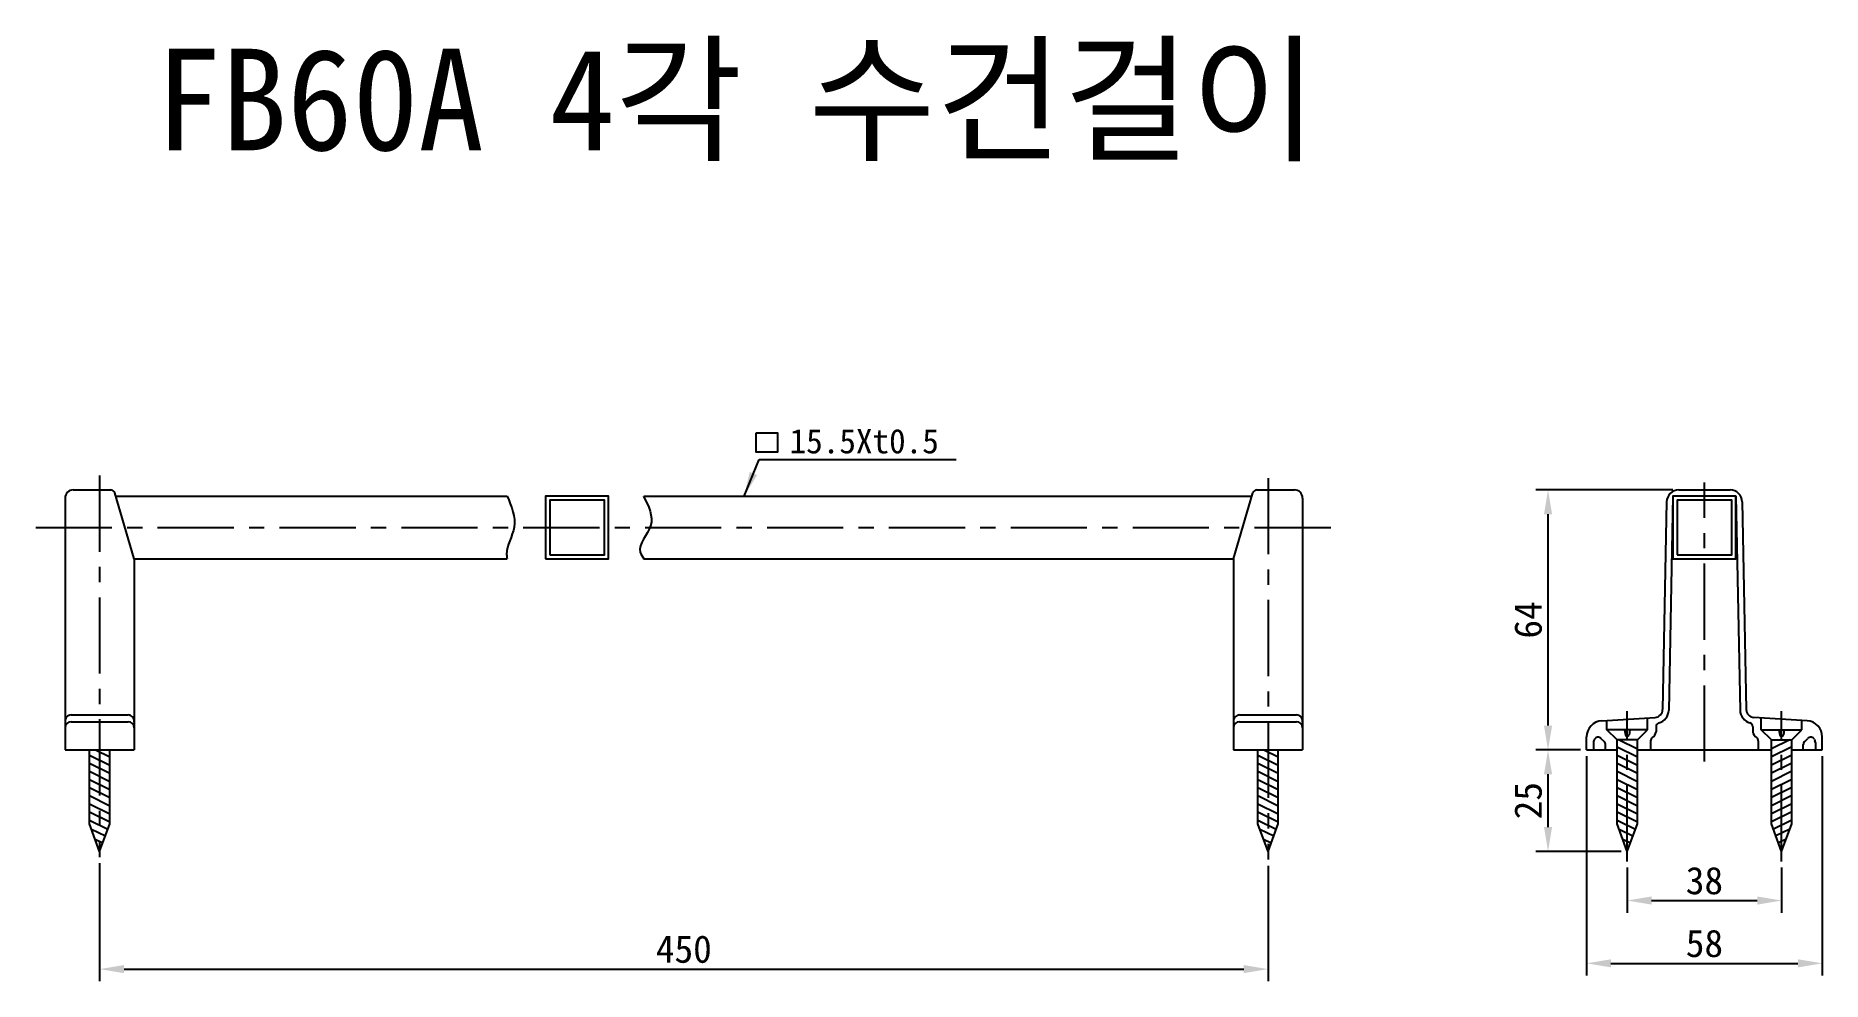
# Model space of a CAD drawing. Extents: x 150 to 590, y 298 to 531.
import ezdxf

# ---------------------------------------------------------------- set-up
doc = ezdxf.new("R2010")
doc.units = 0
doc.header["$LTSCALE"] = 15
doc.header["$MEASUREMENT"] = 0
doc.linetypes.add('CENTER', pattern=[2, 1.25, -0.25, 0.25, -0.25])
doc.layers.get('0').update_dxf_attribs({"linetype": 'CONTINUOUS'})
doc.layers.get('DEFPOINTS').update_dxf_attribs({"linetype": 'CONTINUOUS'})
for name, color, linetype in [('CENTER', 2, 'CENTER'), ('DIM', 3, 'CONTINUOUS'), ('FAUCET', 4, 'CONTINUOUS')]:
    doc.layers.add(name, color=color, linetype=linetype)
doc.styles.add('ROMANS', font='romans', dxfattribs={"height": 10.144927})
doc.dimstyles.get("Standard").update_dxf_attribs({"dimtxt": 0.18, "dimasz": 0.18, "dimexe": 0.18, "dimexo": 0.0625, "dimgap": 0.09, "dimtad": 0, "dimtih": 1, "dimtoh": 1, "dimdec": 4, "dimzin": 0, "dimtxsty": 'STANDARD', "dimcen": 0.09, "dimazin": 3, "dimtfac": 1, "dimtdec": 4, "dimtofl": 0, "dimtmove": 0, "dimatfit": 3, "dimtolj": 1, "dimtzin": 0})

# ---------------------------------------------------------------- blocks, each defined once
blk = doc.blocks.new('*D4')
at = {"color": 8, "linetype": 'BYBLOCK'}
for p, q in [((165.54, 326.85), (165.54, 297.77)), ((453.13, 326.23), (453.13, 297.77)), ((171.54, 300.77), (447.13, 300.77))]:
    blk.add_line(p, q, dxfattribs=at)
for points in [[(171.54, 301.77), (171.54, 299.77), (165.54, 300.77)], [(447.13, 301.77), (447.13, 299.77), (453.13, 300.77)]]:
    blk.add_solid(points, dxfattribs=at)
at = {"layer": 'DEFPOINTS', "color": 0, "linetype": 'BYBLOCK'}
for p in [(165.54, 328.35), (453.13, 327.73), (453.13, 300.77)]:
    blk.add_point(p, dxfattribs=at)
at = {"color": 3, "linetype": 'BYBLOCK', "insert": (309.33, 305.65), "char_height": 6.75, "attachment_point": 5}
blk.add_mtext('\\A1;450', dxfattribs=at)
blk = doc.blocks.new('*D3')
at = {"color": 8, "linetype": 'BYBLOCK'}
for p, q in [((531.54, 353.23), (531.54, 299.19)), ((589.54, 353.23), (589.54, 299.19)), ((537.54, 302.19), (583.54, 302.19))]:
    blk.add_line(p, q, dxfattribs=at)
for points in [[(537.54, 303.19), (537.54, 301.19), (531.54, 302.19)], [(583.54, 303.19), (583.54, 301.19), (589.54, 302.19)]]:
    blk.add_solid(points, dxfattribs=at)
at = {"layer": 'DEFPOINTS', "color": 0, "linetype": 'BYBLOCK'}
for p in [(531.54, 354.73), (589.54, 354.73), (589.54, 302.19)]:
    blk.add_point(p, dxfattribs=at)
at = {"color": 3, "linetype": 'BYBLOCK', "insert": (560.54, 307.06), "char_height": 6.75, "attachment_point": 5}
blk.add_mtext('\\A1;58', dxfattribs=at)
blk = doc.blocks.new('*D1')
at = {"color": 8, "linetype": 'BYBLOCK'}
for p, q in [((530.04, 354.73), (519.05, 354.73)), ((522.05, 335.73), (522.05, 348.73)), ((540.04, 329.73), (519.05, 329.73))]:
    blk.add_line(p, q, dxfattribs=at)
for points in [[(521.05, 348.73), (523.05, 348.73), (522.05, 354.73)], [(521.05, 335.73), (523.05, 335.73), (522.05, 329.73)]]:
    blk.add_solid(points, dxfattribs=at)
at = {"layer": 'DEFPOINTS', "color": 0, "linetype": 'BYBLOCK'}
for p in [(522.05, 354.73), (531.54, 354.73), (541.54, 329.73)]:
    blk.add_point(p, dxfattribs=at)
at = {"color": 3, "linetype": 'BYBLOCK', "insert": (517.17, 342.23), "char_height": 6.75, "attachment_point": 5, "rotation": 90}
blk.add_mtext('\\A1;25', dxfattribs=at)
blk = doc.blocks.new('*D2')
at = {"color": 8, "linetype": 'BYBLOCK'}
for p, q in [((541.54, 325.79), (541.54, 314.65)), ((579.54, 325.79), (579.54, 314.65)), ((547.54, 317.65), (573.54, 317.65))]:
    blk.add_line(p, q, dxfattribs=at)
for points in [[(547.54, 318.65), (547.54, 316.65), (541.54, 317.65)], [(573.54, 318.65), (573.54, 316.65), (579.54, 317.65)]]:
    blk.add_solid(points, dxfattribs=at)
at = {"layer": 'DEFPOINTS', "color": 0, "linetype": 'BYBLOCK'}
for p in [(541.54, 327.29), (579.54, 327.29), (579.54, 317.65)]:
    blk.add_point(p, dxfattribs=at)
at = {"color": 3, "linetype": 'BYBLOCK', "insert": (560.54, 322.52), "char_height": 6.75, "attachment_point": 5}
blk.add_mtext('\\A1;38', dxfattribs=at)
blk = doc.blocks.new('*D0')
at = {"color": 8, "linetype": 'BYBLOCK'}
for p, q in [((552.74, 418.73), (519.05, 418.73)), ((522.05, 360.73), (522.05, 412.73)), ((530.04, 354.73), (519.05, 354.73))]:
    blk.add_line(p, q, dxfattribs=at)
for points in [[(521.05, 412.73), (523.05, 412.73), (522.05, 418.73)], [(521.05, 360.73), (523.05, 360.73), (522.05, 354.73)]]:
    blk.add_solid(points, dxfattribs=at)
at = {"layer": 'DEFPOINTS', "color": 0, "linetype": 'BYBLOCK'}
for p in [(522.05, 418.73), (554.24, 418.73), (531.54, 354.73)]:
    blk.add_point(p, dxfattribs=at)
at = {"color": 3, "linetype": 'BYBLOCK', "insert": (517.17, 386.73), "char_height": 6.75, "attachment_point": 5, "rotation": 90}
blk.add_mtext('\\A1;64', dxfattribs=at)

msp = doc.modelspace()

# ---------------------------------------------------------------- linework, layer by layer
at = {"layer": 'CENTER', "color": 2, "linetype": 'CENTER'}
for p, q in [((165.54, 422.27), (165.54, 328.35)), ((453.13, 421.65), (453.13, 327.73)), ((560.54, 351.87), (560.54, 420.53)), ((149.81, 409.48), (469.91, 409.48)), ((541.54, 327.29), (541.54, 364.27)), ((579.54, 327.29), (579.54, 364.27))]:
    msp.add_line(p, q, dxfattribs=at)
at = {"layer": 'DIM', "color": 3}
msp.add_lwpolyline([(327.12, 432.77), (332.36, 432.77), (332.36, 427.99), (327.12, 427.99)], close=True, dxfattribs=at)
at = {"layer": 'FAUCET'}
for p, q in [((159.04, 418.73), (168.29, 418.73)), ((174.04, 401.73), (169.25, 418.01)), ((444.63, 401.73), (449.42, 418.01)), ((450.38, 418.73), (459.63, 418.73)), ((554.24, 418.73), (566.85, 418.73)), ((157.04, 416.73), (157.04, 354.73)), ((169.48, 417.23), (265.82, 417.23)), ((299.52, 417.23), (449.19, 417.23)), ((461.63, 416.73), (461.63, 354.73)), ((551.24, 415.79), (550.26, 364.68)), ((552.79, 417.23), (551.79, 364.46)), ((568.29, 417.23), (569.3, 364.46)), ((569.85, 415.79), (570.83, 364.68)), ((174.04, 401.73), (265.82, 401.73)), ((174.04, 401.73), (174.04, 354.73)), ((299.52, 401.73), (444.63, 401.73)), ((444.63, 401.73), (444.63, 354.73)), ((157.04, 361.68), (157.05, 361.68)), ((158.54, 363.33), (172.54, 363.33)), ((158.54, 361.68), (172.54, 361.68)), ((174.03, 361.68), (174.04, 361.68)), ((444.63, 361.68), (444.64, 361.68)), ((446.13, 363.33), (460.13, 363.33)), ((446.13, 361.68), (460.13, 361.68)), ((535.3, 361.91), (548.39, 362.72)), ((536.54, 359.71), (536.54, 361.99)), ((546.54, 359.71), (546.54, 362.61)), ((585.79, 361.91), (572.7, 362.72)), ((574.54, 359.71), (574.54, 362.61)), ((584.54, 359.71), (584.54, 361.99)), ((531.54, 354.73), (531.54, 357.92)), ((533.23, 356.59), (533.23, 354.73)), ((533.49, 357.34), (533.35, 357.06)), ((535.92, 356.76), (535.08, 357.58)), ((546.54, 359.71), (536.54, 359.71)), ((539.04, 357.21), (536.54, 359.71)), ((539.04, 336.54), (539.04, 357.21)), ((544.04, 357.21), (539.04, 357.21)), ((539.56, 357.21), (544.04, 354.99)), ((540.89, 359.71), (541.11, 358.47)), ((542.2, 359.71), (541.98, 358.47)), ((544.04, 357.21), (546.54, 359.71)), ((544.04, 336.54), (544.04, 357.21)), ((547.3, 356.94), (547.3, 354.73)), ((548.65, 360.41), (548.65, 359.16)), ((572.44, 360.41), (572.44, 359.16)), ((573.79, 356.94), (573.79, 354.73)), ((574.54, 359.71), (584.54, 359.71)), ((577.04, 357.21), (574.54, 359.71)), ((577.04, 336.54), (577.04, 357.21)), ((581.53, 357.21), (577.04, 354.99)), ((577.04, 357.21), (582.04, 357.21)), ((578.89, 359.71), (579.11, 358.47)), ((580.2, 359.71), (579.98, 358.47)), ((582.04, 357.21), (584.54, 359.71)), ((582.04, 336.54), (582.04, 357.21)), ((585.17, 356.76), (586.01, 357.58)), ((587.6, 357.34), (587.74, 357.06)), ((587.86, 356.59), (587.86, 354.73)), ((589.54, 354.73), (589.54, 357.92)), ((157.04, 354.73), (174.04, 354.73)), ((163.04, 336.54), (163.04, 354.73)), ((163.04, 353.47), (168.04, 350.99)), ((164.53, 354.73), (168.04, 352.99)), ((168.04, 336.54), (168.04, 354.73)), ((444.63, 354.73), (461.63, 354.73)), ((450.63, 336.54), (450.63, 354.73)), ((450.63, 353.47), (455.63, 350.99)), ((452.12, 354.73), (455.63, 352.99)), ((455.63, 336.54), (455.63, 354.73)), ((531.54, 354.73), (539.04, 354.73)), ((536.22, 354.73), (536.22, 356.04)), ((539.04, 355.47), (544.04, 352.99)), ((539.04, 353.47), (544.04, 350.99)), ((544.04, 354.73), (577.04, 354.73)), ((582.04, 355.47), (577.04, 352.99)), ((582.04, 353.47), (577.04, 350.99)), ((582.04, 354.73), (589.54, 354.73)), ((584.87, 354.73), (584.87, 356.04)), ((163.04, 351.47), (168.04, 348.99)), ((163.04, 349.47), (168.04, 346.99)), ((163.04, 347.47), (168.04, 344.99)), ((450.63, 351.47), (455.63, 348.99)), ((450.63, 349.47), (455.63, 346.99)), ((450.63, 347.47), (455.63, 344.99)), ((539.04, 351.47), (544.04, 348.99)), ((539.04, 349.47), (544.04, 346.99)), ((539.04, 347.47), (544.04, 344.99)), ((582.04, 351.47), (577.04, 348.99)), ((582.04, 349.47), (577.04, 346.99)), ((582.04, 347.47), (577.04, 344.99)), ((163.04, 345.47), (168.04, 342.99)), ((163.04, 343.47), (168.04, 340.99)), ((450.63, 345.47), (455.63, 342.99)), ((450.63, 343.47), (455.63, 340.99)), ((539.04, 345.47), (544.04, 342.99)), ((539.04, 343.47), (544.04, 340.99)), ((582.04, 345.47), (577.04, 342.99)), ((582.04, 343.47), (577.04, 340.99)), ((163.04, 341.47), (168.04, 338.99)), ((163.04, 339.47), (168.04, 336.99)), ((450.63, 341.47), (455.63, 338.99)), ((450.63, 339.47), (455.63, 336.99)), ((539.04, 341.47), (544.04, 338.99)), ((539.04, 339.47), (544.04, 336.99)), ((582.04, 341.47), (577.04, 338.99)), ((582.04, 339.47), (577.04, 336.99)), ((163.04, 337.47), (167.56, 335.23)), ((165.54, 329.73), (163.04, 336.54)), ((163.52, 335.23), (166.94, 333.54)), ((165.54, 329.73), (168.04, 336.54)), ((450.63, 337.47), (455.14, 335.23)), ((453.13, 329.73), (450.63, 336.54)), ((451.11, 335.23), (454.52, 333.54)), ((453.13, 329.73), (455.63, 336.54)), ((539.04, 337.47), (543.56, 335.23)), ((541.54, 329.73), (539.04, 336.54)), ((539.53, 335.23), (542.94, 333.54)), ((541.54, 329.73), (544.04, 336.54)), ((579.54, 329.73), (577.04, 336.54)), ((582.04, 337.47), (577.53, 335.23)), ((581.56, 335.23), (578.15, 333.54)), ((579.54, 329.73), (582.04, 336.54)), ((164.42, 332.79), (166.32, 331.85)), ((452.01, 332.79), (453.9, 331.85)), ((540.42, 332.79), (542.32, 331.85)), ((580.67, 332.79), (578.77, 331.85))]:
    msp.add_line(p, q, dxfattribs=at)
for points in [[(275.32, 401.73), (290.82, 401.73), (290.82, 417.23), (275.32, 417.23)], [(276.32, 402.73), (289.82, 402.73), (289.82, 416.23), (276.32, 416.23)], [(552.79, 401.73), (568.29, 401.73), (568.29, 417.23), (552.79, 417.23)], [(553.79, 402.73), (567.29, 402.73), (567.29, 416.23), (553.79, 416.23)]]:
    msp.add_lwpolyline(points, close=True, dxfattribs=at)
for centre, radius, start, end in [((159.04, 416.73), 2, 90, 180), ((168.29, 417.73), 1, 16.3895, 90), ((450.38, 417.73), 1, 90, 163.6105), ((459.63, 416.73), 2, 360, 90), ((554.24, 415.73), 3, 90, 178.9071), ((566.85, 415.73), 3, 1.0929, 90), ((158.54, 361.83), 1.5, 90, 186.1042), ((158.54, 360.18), 1.5, 90, 180), ((172.54, 361.83), 1.5, 353.8958, 90), ((172.54, 360.18), 1.5, 0, 90), ((446.13, 361.83), 1.5, 90, 186.1042), ((446.13, 360.18), 1.5, 90, 180), ((460.13, 361.83), 1.5, 353.8958, 90), ((460.13, 360.18), 1.5, 0, 90), ((535.54, 357.92), 4, 93.5565, 180), ((548.26, 364.72), 2, 273.5565, 358.9071), ((549.65, 360.41), 1, 107.4722, 180), ((548.3, 364.7), 3.5, 287.4722, 356.0851), ((572.79, 364.7), 3.5, 183.9149, 252.5278), ((572.83, 364.72), 2, 181.0929, 266.4435), ((571.44, 360.41), 1, 0, 72.5278), ((585.54, 357.92), 4, 0, 86.4435), ((534.23, 356.59), 1, 152.2953, 180), ((534.38, 356.87), 1, 45.5851, 152.2953), ((535.22, 356.04), 1, 0, 45.5851), ((541.54, 358.55), 0.439, 190.0843, 349.9157), ((548.3, 356.94), 1, 123.0885, 180), ((546.65, 359.47), 2.02, 303.0885, 351.0343), ((574.44, 359.47), 2.02, 188.9657, 236.9115), ((572.79, 356.94), 1, 0, 56.9115), ((579.54, 358.55), 0.439, 190.0843, 349.9157), ((585.87, 356.04), 1, 134.4149, 180), ((586.71, 356.87), 1, 27.7047, 134.4149), ((586.86, 356.59), 1, 0, 27.7047)]:
    msp.add_arc(centre, radius, start, end, dxfattribs=at)
for points in [[(265.82, 417.23), (267.57, 409.55), (265.71, 402.86), (265.82, 401.73)], [(299.38, 417.23), (301.14, 409.88), (298.61, 403.41), (299.52, 401.73)]]:
    msp.add_spline(points, degree=3, dxfattribs=at)

# ---------------------------------------------------------------- texts
at = {"insert": (179.34, 527.35), "char_height": 25, "width": 391.9975, "attachment_point": 1, "style": 'ROMANS'}
msp.add_mtext('\\f돋움체|b0|i0|c129|p49;FB60A 4각 수건걸이', dxfattribs=at)
at = {"layer": 'DIM', "color": 3, "insert": (335.36, 430.69), "char_height": 6, "attachment_point": 4}
msp.add_mtext('\\A1;15.5Xt0.5', dxfattribs=at)

# ---------------------------------------------------------------- dimensions: what is measured, and where the dimension line sits
at = {"layer": 'DIM', "color": 3}
for base, p1, p2, picture, middle in [((522.05, 418.73), (531.54, 354.73), (554.24, 418.73), '*D0', (517.17, 386.73)), ((522.05, 354.73), (541.54, 329.73), (531.54, 354.73), '*D1', (517.17, 342.23))]:
    dim = msp.add_linear_dim(base=base, p1=p1, p2=p2, angle=90, dimstyle='STANDARD', override={"dimscale": 1.5, "dimtxt": 4.5, "dimasz": 4, "dimexe": 2, "dimexo": 1, "dimgap": 1, "dimtad": 1, "dimtih": 0, "dimdec": 0, "dimclrd": 8, "dimclre": 8, "dimclrt": 3, "dimtdec": 0}, dxfattribs=at)
    dim.commit()
    dim.dimension.update_dxf_attribs({"geometry": picture, "text_midpoint": middle})
for base, p1, p2, picture, middle in [((589.54, 302.19), (531.54, 354.73), (589.54, 354.73), '*D3', (560.54, 307.06)), ((579.54, 317.65), (541.54, 327.29), (579.54, 327.29), '*D2', (560.54, 322.52))]:
    dim = msp.add_linear_dim(base=base, p1=p1, p2=p2, dimstyle='STANDARD', override={"dimscale": 1.5, "dimtxt": 4.5, "dimasz": 4, "dimexe": 2, "dimexo": 1, "dimgap": 1, "dimtad": 1, "dimtih": 0, "dimdec": 0, "dimclrd": 8, "dimclre": 8, "dimclrt": 3, "dimtdec": 0}, dxfattribs=at)
    dim.commit()
    dim.dimension.update_dxf_attribs({"geometry": picture, "text_midpoint": middle})
dim = msp.add_linear_dim(base=(453.13, 300.77), p1=(165.54, 328.35), p2=(453.13, 327.73), text='450', dimstyle='STANDARD', override={"dimscale": 1.5, "dimtxt": 4.5, "dimasz": 4, "dimexe": 2, "dimexo": 1, "dimgap": 1, "dimtad": 1, "dimtih": 0, "dimdec": 0, "dimclrd": 8, "dimclre": 8, "dimclrt": 3, "dimtdec": 0}, dxfattribs=at)
dim.commit()
dim.dimension.update_dxf_attribs({"geometry": '*D4', "text_midpoint": (309.33, 305.65)})

# ---------------------------------------------------------------- leaders
at = {"layer": 'DIM', "color": 8, "annotation_type": 0, "has_hookline": 1, "hookline_direction": 0, "text_width": 41}
msp.add_leader([(324.19, 417.23), (327.86, 426.19), (333.86, 426.19)], dimstyle='STANDARD', override={"dimscale": 1.5, "dimtxt": 4.5, "dimasz": 4, "dimexe": 2, "dimexo": 1, "dimgap": 1, "dimtad": 1, "dimtih": 0, "dimdec": 0, "dimclrd": 8, "dimclre": 8, "dimclrt": 3, "dimtdec": 0}, dxfattribs=at)

doc.saveas('drawing.dxf')
